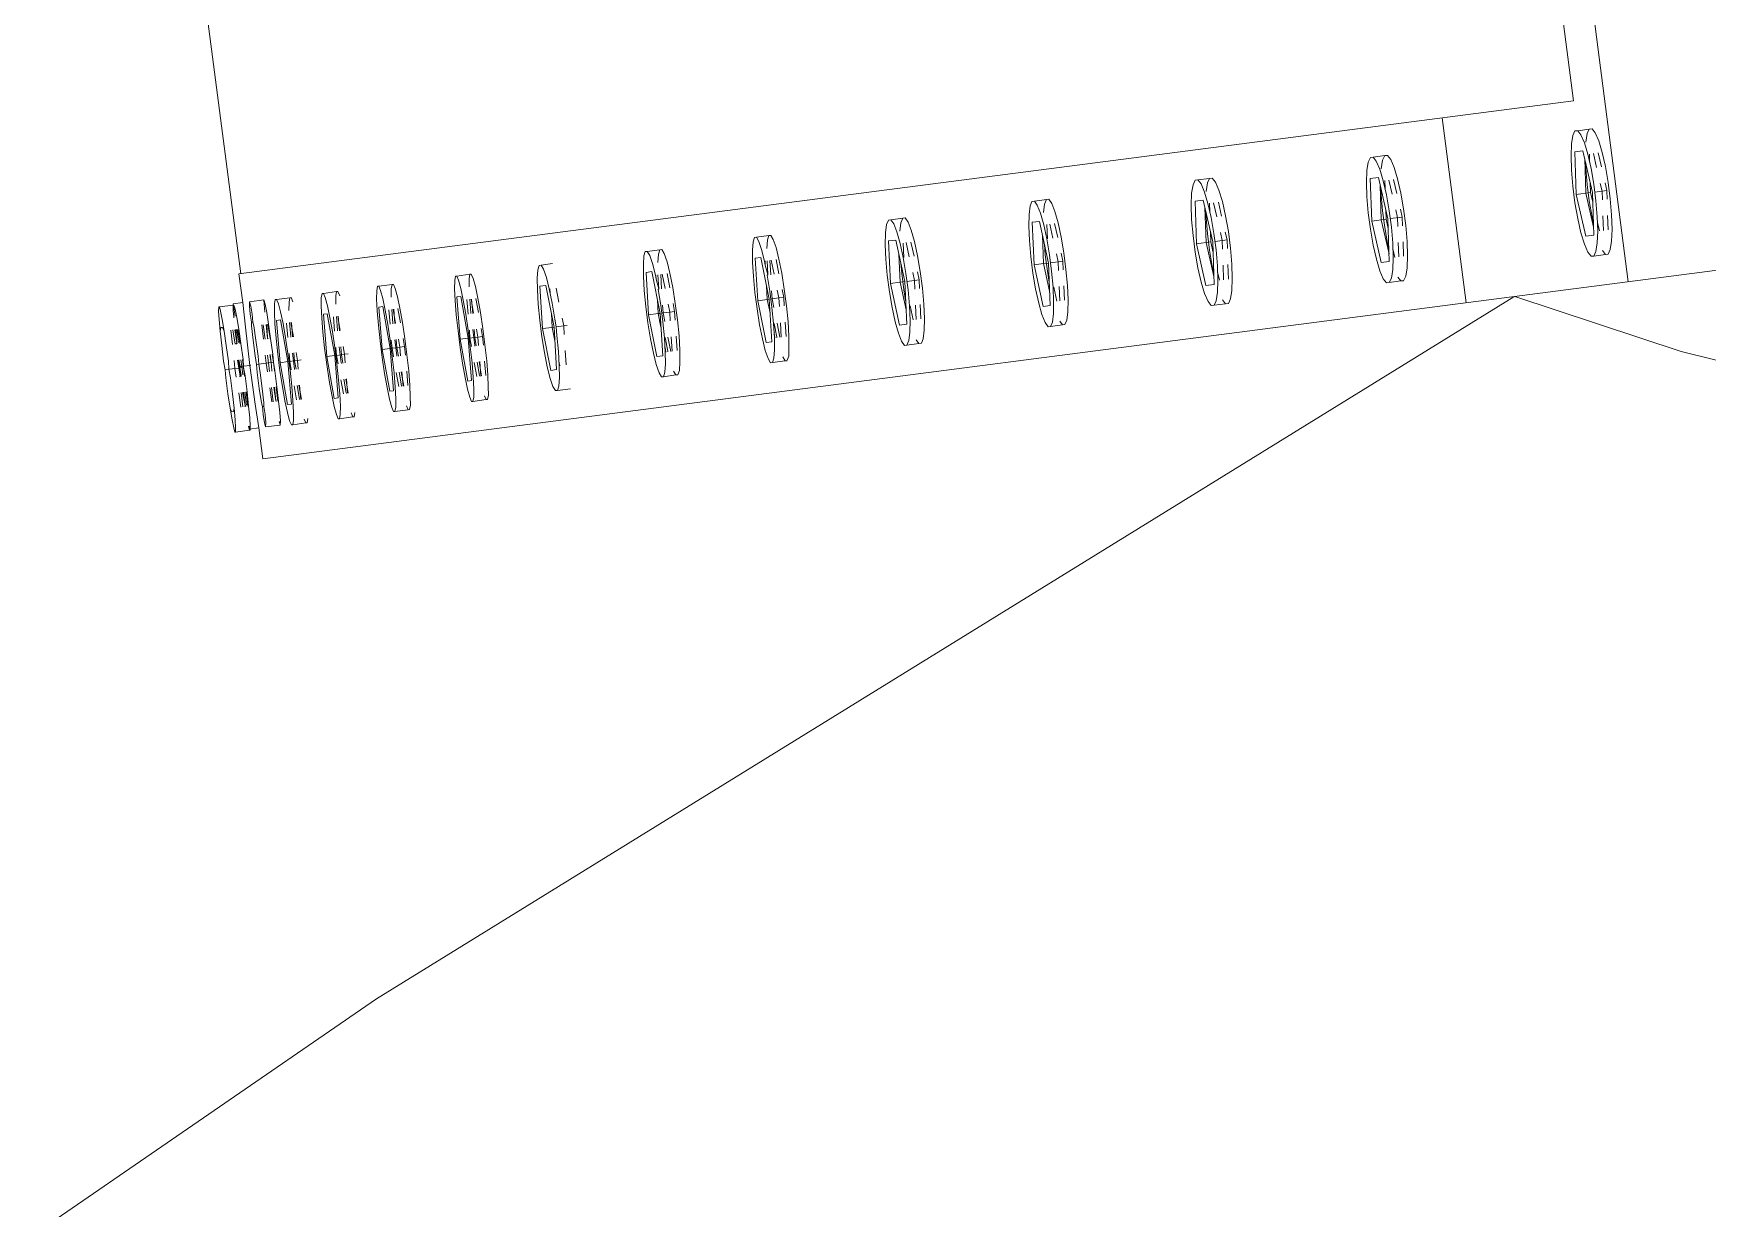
# Model space of a CAD drawing. Header units: millimetres. Extents: x 1010 to 1494, y -119 to 564.
# Drawn here: x 1416.6159 to 1416.696, y 481.0768 to 481.1331 of the extents above; entities that cross this region are included whole.
import ezdxf

# ---------------------------------------------------------------- set-up
doc = ezdxf.new("R2010")
doc.units = ezdxf.units.MM
doc.layers.get('0').update_dxf_attribs({"lineweight": 9})
doc.layers.add('Edges', color=7, linetype='Continuous', lineweight=9)

# ---------------------------------------------------------------- blocks, each defined once
blk = doc.blocks.new('rs')
at = {"layer": 'Edges'}
for p, q in [((-70.259, 47.9361), (-70.259, 44.8514)), ((-73.3598, 45.2721), (-73.3598, 47.5155)), ((-70.3291, 47.5155), (-70.3291, 45.2721)), ((-70.3291, 45.2721), (-73.3637, 45.2721)), ((-73.3637, 45.2721), (-73.3637, 45.2071)), ((-70.6278, 45.2721), (-70.6278, 44.8514)), ((-73.4213, 45.1762), (-73.42, 45.1948)), ((-73.42, 45.1948), (-73.4186, 45.2043)), ((-73.4186, 45.2043), (-73.4172, 45.2041)), ((-73.3855, 45.2043), (-73.4172, 45.2041)), ((-73.4172, 45.2041), (-73.4158, 45.1942)), ((-73.4158, 45.1942), (-73.4145, 45.1753)), ((-73.3875, 45.1781), (-73.3871, 45.1913)), ((-73.3871, 45.1913), (-73.3869, 45.1948)), ((-73.3869, 45.197), (-73.3855, 45.2043)), ((-73.3869, 45.1948), (-73.3869, 45.197)), ((-73.3637, 45.2071), (-73.3856, 45.2071)), ((-73.3855, 45.2043), (-73.3856, 45.2071)), ((-73.3855, 45.2043), (-73.384, 45.2041)), ((-73.385, 45.1976), (-73.3855, 45.2043)), ((-73.3845, 45.179), (-73.385, 45.1976)), ((-73.384, 45.2041), (-73.3826, 45.1942)), ((-73.3826, 45.1942), (-73.3814, 45.1753)), ((-73.3637, 45.2071), (-73.3649, 45.1514)), ((-73.3502, 45.179), (-73.3494, 45.1976)), ((-73.3494, 45.1976), (-73.3485, 45.2071)), ((-73.3485, 45.2071), (-73.3467, 45.197)), ((-73.3153, 45.2071), (-73.3485, 45.2071)), ((-73.3467, 45.197), (-73.3459, 45.1781)), ((-73.317, 45.179), (-73.3162, 45.1976)), ((-73.3162, 45.1976), (-73.3153, 45.2071)), ((-73.3153, 45.2071), (-73.3136, 45.197)), ((-73.3136, 45.197), (-73.3128, 45.1781)), ((-73.2956, 45.1762), (-73.293, 45.1948)), ((-73.293, 45.1948), (-73.29, 45.2043)), ((-73.29, 45.2043), (-73.287, 45.2041)), ((-73.257, 45.2043), (-73.287, 45.2041)), ((-73.287, 45.2041), (-73.2841, 45.1942)), ((-73.2841, 45.1942), (-73.2815, 45.1753)), ((-73.2625, 45.1762), (-73.2599, 45.1948)), ((-73.2599, 45.1948), (-73.257, 45.2043)), ((-73.257, 45.2043), (-73.254, 45.2041)), ((-73.254, 45.2041), (-73.2511, 45.1942)), ((-73.1891, 45.1762), (-73.1865, 45.1948)), ((-73.1865, 45.1948), (-73.1836, 45.2043)), ((-73.1836, 45.2043), (-73.1806, 45.2041)), ((-73.1505, 45.2043), (-73.1806, 45.2041)), ((-73.1806, 45.2041), (-73.1777, 45.1942)), ((-73.1777, 45.1942), (-73.1751, 45.1753)), ((-73.1561, 45.1762), (-73.1534, 45.1948)), ((-73.1534, 45.1948), (-73.1505, 45.2043)), ((-73.1505, 45.2043), (-73.1475, 45.2041)), ((-73.1475, 45.2041), (-73.1446, 45.1942)), ((-73.0631, 45.1762), (-73.0605, 45.1948)), ((-73.0605, 45.1948), (-73.0576, 45.2043)), ((-73.0576, 45.2043), (-73.0546, 45.2041)), ((-73.0245, 45.2043), (-73.0546, 45.2041)), ((-73.0546, 45.2041), (-73.0517, 45.1942)), ((-73.0517, 45.1942), (-73.0491, 45.1753)), ((-73.0301, 45.1762), (-73.0274, 45.1948)), ((-73.0274, 45.1948), (-73.0245, 45.2043)), ((-73.0245, 45.2043), (-73.0215, 45.2041)), ((-73.0215, 45.2041), (-73.0186, 45.1942)), ((-73.0186, 45.1942), (-73.0155, 45.1753)), ((-72.8858, 45.1762), (-72.8832, 45.1948)), ((-72.8832, 45.1948), (-72.8803, 45.2043)), ((-72.8803, 45.2043), (-72.8772, 45.2041)), ((-72.8472, 45.2043), (-72.8772, 45.2041)), ((-72.8772, 45.2041), (-72.8743, 45.1942)), ((-72.8743, 45.1942), (-72.8718, 45.1753)), ((-72.8527, 45.1762), (-72.8501, 45.1948)), ((-72.8501, 45.1948), (-72.8472, 45.2043)), ((-72.8472, 45.2043), (-72.8442, 45.2041)), ((-72.8442, 45.2041), (-72.8413, 45.1942)), ((-72.8413, 45.1942), (-72.8381, 45.1753)), ((-72.6979, 45.1762), (-72.694, 45.1948)), ((-72.694, 45.1948), (-72.6897, 45.2043)), ((-72.6897, 45.2043), (-72.6853, 45.2041)), ((-72.6593, 45.2043), (-72.6853, 45.2041)), ((-72.6853, 45.2041), (-72.681, 45.1942)), ((-72.681, 45.1942), (-72.6771, 45.1753)), ((-72.4566, 45.1762), (-72.4527, 45.1948)), ((-72.4527, 45.1948), (-72.4485, 45.2043)), ((-72.4485, 45.2043), (-72.444, 45.2041)), ((-72.4155, 45.2043), (-72.444, 45.2041)), ((-72.444, 45.2041), (-72.4397, 45.1942)), ((-72.4397, 45.1942), (-72.4359, 45.1753)), ((-72.4237, 45.1762), (-72.4198, 45.1948)), ((-72.4198, 45.1948), (-72.4155, 45.2043)), ((-72.4155, 45.2043), (-72.4111, 45.2041)), ((-72.4111, 45.2041), (-72.4068, 45.1942)), ((-72.4068, 45.1942), (-72.4024, 45.1753)), ((-72.2086, 45.1762), (-72.2048, 45.1948)), ((-72.2048, 45.1948), (-72.2005, 45.2043)), ((-72.2005, 45.2043), (-72.196, 45.2041)), ((-72.1675, 45.2043), (-72.196, 45.2041)), ((-72.196, 45.2041), (-72.1917, 45.1942)), ((-72.1917, 45.1942), (-72.1879, 45.1753)), ((-72.1757, 45.1762), (-72.1718, 45.1948)), ((-72.1718, 45.1948), (-72.1675, 45.2043)), ((-72.1675, 45.2043), (-72.1631, 45.2041)), ((-72.1631, 45.2041), (-72.1588, 45.1942)), ((-72.1588, 45.1942), (-72.1544, 45.1753)), ((-71.906, 45.1762), (-71.9012, 45.1948)), ((-71.9012, 45.1948), (-71.8958, 45.2043)), ((-71.8958, 45.2043), (-71.8903, 45.2041)), ((-71.863, 45.2043), (-71.8903, 45.2041)), ((-71.8903, 45.2041), (-71.8849, 45.1942)), ((-71.8849, 45.1942), (-71.8802, 45.1753)), ((-71.8732, 45.1762), (-71.8684, 45.1948)), ((-71.8684, 45.1948), (-71.863, 45.2043)), ((-71.863, 45.2043), (-71.8575, 45.2041)), ((-71.8575, 45.2041), (-71.8521, 45.1942)), ((-71.8521, 45.1942), (-71.8474, 45.1753)), ((-71.5794, 45.1762), (-71.5746, 45.1948)), ((-71.5746, 45.1948), (-71.5692, 45.2043)), ((-71.5692, 45.2043), (-71.5637, 45.2041)), ((-71.5365, 45.2043), (-71.5637, 45.2041)), ((-71.5637, 45.2041), (-71.5584, 45.1942)), ((-71.5584, 45.1942), (-71.5536, 45.1753)), ((-71.5466, 45.1762), (-71.5418, 45.1948)), ((-71.5418, 45.1948), (-71.5365, 45.2043)), ((-71.5365, 45.2043), (-71.5309, 45.2041)), ((-71.5309, 45.2041), (-71.5256, 45.1942)), ((-71.5256, 45.1942), (-71.5208, 45.1753)), ((-71.2097, 45.1762), (-71.2042, 45.1948)), ((-71.2042, 45.1948), (-71.1982, 45.2043)), ((-71.1982, 45.2043), (-71.1919, 45.2041)), ((-71.1655, 45.2043), (-71.1919, 45.2041)), ((-71.1919, 45.2041), (-71.1859, 45.1942)), ((-71.1859, 45.1942), (-71.1805, 45.1753)), ((-71.177, 45.1762), (-71.1715, 45.1948)), ((-71.1715, 45.1948), (-71.1655, 45.2043)), ((-71.1655, 45.2043), (-71.1592, 45.2041)), ((-71.1592, 45.2041), (-71.1532, 45.1942)), ((-71.1532, 45.1942), (-71.1478, 45.1753)), ((-70.8112, 45.1762), (-70.8057, 45.1948)), ((-70.8057, 45.1948), (-70.7997, 45.2043)), ((-70.7997, 45.2043), (-70.7934, 45.2041)), ((-70.767, 45.2043), (-70.7934, 45.2041)), ((-70.7934, 45.2041), (-70.7874, 45.1942)), ((-70.7874, 45.1942), (-70.782, 45.1753)), ((-70.7785, 45.1762), (-70.773, 45.1948)), ((-70.773, 45.1948), (-70.767, 45.2043)), ((-70.767, 45.2043), (-70.7607, 45.2041)), ((-70.7607, 45.2041), (-70.7547, 45.1942)), ((-70.7547, 45.1942), (-70.7493, 45.1753)), ((-70.3459, 45.1762), (-70.3405, 45.1948)), ((-70.3405, 45.1948), (-70.3345, 45.2043)), ((-70.3345, 45.2043), (-70.3282, 45.2041)), ((-70.3018, 45.2043), (-70.3282, 45.2041)), ((-70.3282, 45.2041), (-70.3222, 45.1942)), ((-70.3222, 45.1942), (-70.3168, 45.1753)), ((-70.3132, 45.1762), (-70.3078, 45.1948)), ((-70.3078, 45.1948), (-70.3018, 45.2043)), ((-70.3018, 45.2043), (-70.2955, 45.2041)), ((-70.2955, 45.2041), (-70.2895, 45.1942)), ((-70.2895, 45.1942), (-70.2841, 45.1753)), ((-73.4223, 45.1498), (-73.4213, 45.1762)), ((-73.4223, 45.1498), (-73.4201, 45.1575)), ((-73.4201, 45.1575), (-73.4158, 45.1575)), ((-73.4158, 45.1575), (-73.4135, 45.1486)), ((-73.4145, 45.1753), (-73.4135, 45.1486)), ((-73.3881, 45.1762), (-73.3875, 45.1781)), ((-73.3875, 45.1781), (-73.3876, 45.1753)), ((-73.3814, 45.1753), (-73.3804, 45.1486)), ((-73.3513, 45.1202), (-73.3509, 45.1526)), ((-73.3509, 45.1526), (-73.3494, 45.1603)), ((-73.3494, 45.1603), (-73.3502, 45.179)), ((-73.3494, 45.1603), (-73.3467, 45.1603)), ((-73.3459, 45.1781), (-73.3467, 45.1603)), ((-73.3467, 45.1603), (-73.3453, 45.1514)), ((-73.3128, 45.1781), (-73.3121, 45.1514)), ((-73.2977, 45.1498), (-73.2956, 45.1762)), ((-73.2975, 45.0618), (-73.2931, 45.1575)), ((-73.2931, 45.1575), (-73.2842, 45.1575)), ((-73.2842, 45.1575), (-73.2798, 45.0618)), ((-73.2815, 45.1753), (-73.2794, 45.1486)), ((-73.1913, 45.1498), (-73.1891, 45.1762)), ((-73.191, 45.0618), (-73.1866, 45.1575)), ((-73.1866, 45.1575), (-73.1777, 45.1575)), ((-73.1777, 45.1575), (-73.1733, 45.0618)), ((-73.1751, 45.1753), (-73.173, 45.1486)), ((-73.0653, 45.1498), (-73.0631, 45.1762)), ((-73.065, 45.0618), (-73.0606, 45.1575)), ((-73.0606, 45.1575), (-73.0517, 45.1575)), ((-73.0517, 45.1575), (-73.0473, 45.0618)), ((-73.0491, 45.1753), (-73.047, 45.1486)), ((-73.0139, 45.1486), (-73.0155, 45.1753)), ((-72.8879, 45.1498), (-72.8858, 45.1762)), ((-72.8877, 45.0618), (-72.8833, 45.1575)), ((-72.8833, 45.1575), (-72.8744, 45.1575)), ((-72.8744, 45.1575), (-72.87, 45.0618)), ((-72.8718, 45.1753), (-72.8696, 45.1486)), ((-72.8366, 45.1486), (-72.8381, 45.1753)), ((-72.701, 45.1498), (-72.6979, 45.1762)), ((-72.7007, 45.0618), (-72.6941, 45.1575)), ((-72.6941, 45.1575), (-72.681, 45.1575)), ((-72.681, 45.1575), (-72.6745, 45.0618)), ((-72.6771, 45.1753), (-72.674, 45.1486)), ((-72.4598, 45.1498), (-72.4566, 45.1762)), ((-72.4594, 45.0618), (-72.4529, 45.1575)), ((-72.4529, 45.1575), (-72.4398, 45.1575)), ((-72.4398, 45.1575), (-72.4332, 45.0618)), ((-72.4359, 45.1753), (-72.4328, 45.1486)), ((-72.3998, 45.1486), (-72.4024, 45.1753)), ((-72.2118, 45.1498), (-72.2086, 45.1762)), ((-72.2114, 45.0618), (-72.2049, 45.1575)), ((-72.2049, 45.1575), (-72.1918, 45.1575)), ((-72.1918, 45.1575), (-72.1853, 45.0618)), ((-72.1879, 45.1753), (-72.1848, 45.1486)), ((-72.1519, 45.1486), (-72.1544, 45.1753)), ((-71.91, 45.1498), (-71.906, 45.1762)), ((-71.9095, 45.0618), (-71.9013, 45.1575)), ((-71.9013, 45.1575), (-71.885, 45.1575)), ((-71.885, 45.1575), (-71.8768, 45.0618)), ((-71.8802, 45.1753), (-71.8763, 45.1486)), ((-71.8474, 45.1753), (-71.8435, 45.1486)), ((-71.5834, 45.1498), (-71.5794, 45.1762)), ((-71.5829, 45.0618), (-71.5748, 45.1575)), ((-71.5748, 45.1575), (-71.5584, 45.1575)), ((-71.5584, 45.1575), (-71.5503, 45.0618)), ((-71.5536, 45.1753), (-71.5497, 45.1486)), ((-71.5208, 45.1753), (-71.5169, 45.1486)), ((-71.2141, 45.1498), (-71.2097, 45.1762)), ((-71.2136, 45.0618), (-71.2044, 45.1575)), ((-71.2044, 45.1575), (-71.1859, 45.1575)), ((-71.1859, 45.1575), (-71.1767, 45.0618)), ((-71.1805, 45.1753), (-71.1761, 45.1486)), ((-71.1478, 45.1753), (-71.1434, 45.1486)), ((-70.8156, 45.1498), (-70.8112, 45.1762)), ((-70.8151, 45.0618), (-70.8059, 45.1575)), ((-70.8059, 45.1575), (-70.7875, 45.1575)), ((-70.7875, 45.1575), (-70.7783, 45.0618)), ((-70.782, 45.1753), (-70.7776, 45.1486)), ((-70.7493, 45.1753), (-70.7449, 45.1486)), ((-70.3504, 45.1498), (-70.3459, 45.1762)), ((-70.3499, 45.0618), (-70.3407, 45.1575)), ((-70.3407, 45.1575), (-70.3222, 45.1575)), ((-70.3222, 45.1575), (-70.313, 45.0618)), ((-70.3168, 45.1753), (-70.3124, 45.1486)), ((-70.2841, 45.1753), (-70.2797, 45.1486)), ((-73.4234, 45.0813), (-73.423, 45.1175)), ((-73.423, 45.1175), (-73.4223, 45.1498)), ((-73.4135, 45.1486), (-73.4128, 45.1161)), ((-73.4128, 45.1161), (-73.4125, 45.0798)), ((-73.3989, 45.1161), (-73.3982, 45.1486)), ((-73.3935, 45.1486), (-73.3928, 45.1161)), ((-73.3899, 45.1174), (-73.3883, 45.1189)), ((-73.3899, 45.1161), (-73.3899, 45.1174)), ((-73.3883, 45.1189), (-73.3892, 45.1486)), ((-73.3871, 45.1486), (-73.3883, 45.1189)), ((-73.3883, 45.1189), (-73.3879, 45.1161)), ((-73.3846, 45.1189), (-73.3849, 45.1486)), ((-73.3825, 45.1486), (-73.3818, 45.1161)), ((-73.3804, 45.1486), (-73.3797, 45.1161)), ((-73.3797, 45.1161), (-73.3793, 45.0798)), ((-73.3659, 45.0646), (-73.3649, 45.1514)), ((-73.3516, 45.0841), (-73.3513, 45.1202)), ((-73.3453, 45.1514), (-73.3449, 45.1189)), ((-73.3449, 45.1189), (-73.3447, 45.0826)), ((-73.3279, 45.1189), (-73.3275, 45.1514)), ((-73.3245, 45.1514), (-73.3241, 45.1189)), ((-73.3182, 45.1202), (-73.3177, 45.1514)), ((-73.3182, 45.1202), (-73.3164, 45.1514)), ((-73.3182, 45.1188), (-73.3182, 45.1202)), ((-73.3169, 45.1188), (-73.3182, 45.1202)), ((-73.3135, 45.1514), (-73.313, 45.1188)), ((-73.3121, 45.1514), (-73.3117, 45.1188)), ((-73.3117, 45.1188), (-73.3115, 45.0826)), ((-73.3001, 45.0813), (-73.2993, 45.1175)), ((-73.2993, 45.1175), (-73.2977, 45.1498)), ((-73.2794, 45.1486), (-73.278, 45.1161)), ((-73.278, 45.1161), (-73.2772, 45.0798)), ((-73.2729, 45.1161), (-73.2714, 45.1486)), ((-73.2662, 45.1174), (-73.2647, 45.1486)), ((-73.2662, 45.1161), (-73.2662, 45.1174)), ((-73.2619, 45.1161), (-73.2604, 45.1486)), ((-73.2617, 45.1486), (-73.2602, 45.1161)), ((-73.1936, 45.0813), (-73.1928, 45.1175)), ((-73.1928, 45.1175), (-73.1913, 45.1498)), ((-73.173, 45.1486), (-73.1715, 45.1161)), ((-73.1715, 45.1161), (-73.1707, 45.0798)), ((-73.1665, 45.1161), (-73.165, 45.1486)), ((-73.1598, 45.1161), (-73.1597, 45.1174)), ((-73.1597, 45.1174), (-73.1583, 45.1486)), ((-73.1555, 45.1161), (-73.1539, 45.1486)), ((-73.1553, 45.1486), (-73.1538, 45.1161)), ((-73.0676, 45.0813), (-73.0668, 45.1175)), ((-73.0668, 45.1175), (-73.0653, 45.1498)), ((-73.047, 45.1486), (-73.0455, 45.1161)), ((-73.0455, 45.1161), (-73.0447, 45.0798)), ((-73.0405, 45.1161), (-73.039, 45.1486)), ((-73.0338, 45.1161), (-73.0337, 45.1174)), ((-73.0337, 45.1174), (-73.0323, 45.1486)), ((-73.0295, 45.1161), (-73.0279, 45.1486)), ((-73.0293, 45.1486), (-73.0278, 45.1161)), ((-73.0182, 45.1486), (-73.0168, 45.1161)), ((-73.0139, 45.1486), (-73.0119, 45.1161)), ((-73.0117, 45.0798), (-73.0119, 45.1161)), ((-72.8903, 45.0813), (-72.8895, 45.1175)), ((-72.8895, 45.1175), (-72.8879, 45.1498)), ((-72.8696, 45.1486), (-72.8682, 45.1161)), ((-72.8682, 45.1161), (-72.8674, 45.0798)), ((-72.8631, 45.1161), (-72.8616, 45.1486)), ((-72.8564, 45.1174), (-72.8549, 45.1486)), ((-72.8564, 45.1161), (-72.8564, 45.1174)), ((-72.8521, 45.1161), (-72.8506, 45.1486)), ((-72.8519, 45.1486), (-72.8504, 45.1161)), ((-72.8409, 45.1486), (-72.8394, 45.1161)), ((-72.8366, 45.1486), (-72.8346, 45.1161)), ((-72.8344, 45.0798), (-72.8346, 45.1161)), ((-72.7044, 45.0813), (-72.7033, 45.1174)), ((-72.7033, 45.1174), (-72.701, 45.1498)), ((-72.674, 45.1486), (-72.6718, 45.1161)), ((-72.6734, 45.1394), (-72.6728, 45.1486)), ((-72.6718, 45.1161), (-72.6707, 45.0798)), ((-72.6585, 45.1486), (-72.6563, 45.1161)), ((-72.4632, 45.0813), (-72.462, 45.1174)), ((-72.462, 45.1174), (-72.4598, 45.1498)), ((-72.4328, 45.1486), (-72.4322, 45.1394)), ((-72.4322, 45.1394), (-72.4315, 45.1486)), ((-72.4322, 45.1394), (-72.4291, 45.1174)), ((-72.4291, 45.1174), (-72.4306, 45.1161)), ((-72.4306, 45.1161), (-72.4295, 45.0798)), ((-72.4291, 45.1174), (-72.4269, 45.1486)), ((-72.4291, 45.1161), (-72.4291, 45.1174)), ((-72.4228, 45.1161), (-72.4205, 45.1486)), ((-72.4172, 45.1486), (-72.415, 45.1161)), ((-72.4062, 45.1486), (-72.404, 45.1161)), ((-72.3998, 45.1486), (-72.3974, 45.1161)), ((-72.3965, 45.0798), (-72.3974, 45.1161)), ((-72.2152, 45.0813), (-72.214, 45.1174)), ((-72.214, 45.1174), (-72.2118, 45.1498)), ((-72.1848, 45.1486), (-72.1842, 45.1394)), ((-72.1842, 45.1394), (-72.1835, 45.1486)), ((-72.1842, 45.1394), (-72.1811, 45.1174)), ((-72.1811, 45.1174), (-72.1826, 45.1161)), ((-72.1826, 45.1161), (-72.1815, 45.0798)), ((-72.1811, 45.1174), (-72.1789, 45.1486)), ((-72.1811, 45.1161), (-72.1811, 45.1174)), ((-72.1748, 45.1161), (-72.1726, 45.1486)), ((-72.1692, 45.1486), (-72.167, 45.1161)), ((-72.1583, 45.1486), (-72.156, 45.1161)), ((-72.1519, 45.1486), (-72.1494, 45.1161)), ((-72.1485, 45.0798), (-72.1494, 45.1161)), ((-71.9142, 45.0813), (-71.9128, 45.1174)), ((-71.9128, 45.1174), (-71.91, 45.1498)), ((-71.8877, 45.0618), (-71.8822, 45.1251)), ((-71.8763, 45.1486), (-71.8735, 45.1161)), ((-71.8735, 45.1161), (-71.8721, 45.0798)), ((-71.8721, 45.1161), (-71.8693, 45.1486)), ((-71.8624, 45.1486), (-71.8596, 45.1161)), ((-71.8515, 45.1486), (-71.8487, 45.1161)), ((-71.8435, 45.1486), (-71.8407, 45.1161)), ((-71.8407, 45.1161), (-71.8393, 45.0798)), ((-71.5876, 45.0813), (-71.5862, 45.1174)), ((-71.5862, 45.1174), (-71.5834, 45.1498)), ((-71.5611, 45.0618), (-71.5557, 45.1251)), ((-71.5497, 45.1486), (-71.5469, 45.1161)), ((-71.5469, 45.1161), (-71.5455, 45.0798)), ((-71.5455, 45.1161), (-71.5427, 45.1486)), ((-71.5358, 45.1486), (-71.533, 45.1161)), ((-71.5249, 45.1486), (-71.5221, 45.1161)), ((-71.5169, 45.1486), (-71.5141, 45.1161)), ((-71.5141, 45.1161), (-71.5127, 45.0798)), ((-71.2189, 45.0813), (-71.2173, 45.1174)), ((-71.2173, 45.1174), (-71.2141, 45.1498)), ((-71.1918, 45.0618), (-71.1843, 45.14)), ((-71.1862, 45.0813), (-71.1846, 45.1174)), ((-71.1846, 45.1174), (-71.1833, 45.1302)), ((-71.1761, 45.1486), (-71.173, 45.1161)), ((-71.1743, 45.1301), (-71.1725, 45.1486)), ((-71.173, 45.1161), (-71.1714, 45.0798)), ((-71.1633, 45.1486), (-71.1602, 45.1161)), ((-71.1524, 45.1486), (-71.1493, 45.1161)), ((-71.1434, 45.1486), (-71.1403, 45.1161)), ((-71.1403, 45.1161), (-71.1387, 45.0798)), ((-70.8204, 45.0813), (-70.8188, 45.1174)), ((-70.8188, 45.1174), (-70.8156, 45.1498)), ((-70.7933, 45.0618), (-70.7858, 45.14)), ((-70.7877, 45.0813), (-70.7861, 45.1174)), ((-70.7861, 45.1174), (-70.7848, 45.1302)), ((-70.7776, 45.1486), (-70.7745, 45.1161)), ((-70.7758, 45.1301), (-70.7741, 45.1486)), ((-70.7745, 45.1161), (-70.7729, 45.0798)), ((-70.7648, 45.1486), (-70.7617, 45.1161)), ((-70.7539, 45.1486), (-70.7508, 45.1161)), ((-70.7449, 45.1486), (-70.7418, 45.1161)), ((-70.7418, 45.1161), (-70.7402, 45.0798)), ((-70.3552, 45.0813), (-70.3535, 45.1174)), ((-70.3535, 45.1174), (-70.3504, 45.1498)), ((-70.3281, 45.0618), (-70.3206, 45.14)), ((-70.3225, 45.0813), (-70.3208, 45.1174)), ((-70.3208, 45.1174), (-70.3196, 45.1302)), ((-70.3124, 45.1486), (-70.3093, 45.1161)), ((-70.3106, 45.1301), (-70.3088, 45.1486)), ((-70.3093, 45.1161), (-70.3077, 45.0798)), ((-70.2996, 45.1486), (-70.2965, 45.1161)), ((-70.2887, 45.1486), (-70.2856, 45.1161)), ((-70.2797, 45.1486), (-70.2766, 45.1161)), ((-70.2766, 45.1161), (-70.275, 45.0798)), ((-73.4222, 45.0618), (-73.4234, 45.0813)), ((-73.4125, 45.0798), (-73.4137, 45.0618)), ((-73.4001, 45.0618), (-73.3997, 45.0798)), ((-73.392, 45.0798), (-73.3916, 45.0618)), ((-73.3903, 45.0438), (-73.3903, 45.0798)), ((-73.3887, 45.0798), (-73.3903, 45.0618)), ((-73.3887, 45.0798), (-73.388, 45.0646)), ((-73.3841, 45.0646), (-73.3843, 45.0798)), ((-73.381, 45.0798), (-73.3806, 45.0618)), ((-73.3793, 45.0798), (-73.3806, 45.0646)), ((-73.3508, 45.0646), (-73.3516, 45.0841)), ((-73.3447, 45.0826), (-73.3454, 45.0646)), ((-73.3287, 45.0646), (-73.3285, 45.0826)), ((-73.3236, 45.0826), (-73.3233, 45.0646)), ((-73.3177, 45.0645), (-73.3185, 45.0826)), ((-73.3177, 45.0645), (-73.3174, 45.0826)), ((-73.3125, 45.0826), (-73.3123, 45.0646)), ((-73.3115, 45.0826), (-73.3123, 45.0646)), ((-73.3001, 45.0438), (-73.3001, 45.0813)), ((-73.2772, 45.0798), (-73.2772, 45.0423)), ((-73.2755, 45.0618), (-73.2746, 45.0798)), ((-73.267, 45.0438), (-73.267, 45.0798)), ((-73.2645, 45.0618), (-73.2636, 45.0798)), ((-73.2586, 45.0798), (-73.2577, 45.0618)), ((-73.1936, 45.0438), (-73.1936, 45.0813)), ((-73.1707, 45.0798), (-73.1708, 45.0423)), ((-73.169, 45.0618), (-73.1682, 45.0798)), ((-73.1606, 45.0438), (-73.1605, 45.0798)), ((-73.158, 45.0618), (-73.1572, 45.0798)), ((-73.1521, 45.0798), (-73.1513, 45.0618)), ((-73.0676, 45.0438), (-73.0676, 45.0813)), ((-73.0447, 45.0798), (-73.0448, 45.0423)), ((-73.043, 45.0618), (-73.0422, 45.0798)), ((-73.0346, 45.0438), (-73.0345, 45.0798)), ((-73.032, 45.0618), (-73.0311, 45.0798)), ((-73.0261, 45.0798), (-73.0253, 45.0618)), ((-73.0151, 45.0798), (-73.0143, 45.0618)), ((-73.0117, 45.0798), (-73.0117, 45.0423)), ((-72.8903, 45.0438), (-72.8903, 45.0813)), ((-72.8674, 45.0798), (-72.8674, 45.0423)), ((-72.8657, 45.0618), (-72.8648, 45.0798)), ((-72.8572, 45.0438), (-72.8572, 45.0798)), ((-72.8547, 45.0618), (-72.8538, 45.0798)), ((-72.8488, 45.0798), (-72.848, 45.0618)), ((-72.8378, 45.0798), (-72.8369, 45.0618)), ((-72.8344, 45.0798), (-72.8344, 45.0423)), ((-72.7045, 45.0438), (-72.7044, 45.0813)), ((-72.6787, 45.0618), (-72.6766, 45.0927)), ((-72.6707, 45.0798), (-72.6696, 45.0618)), ((-72.6538, 45.0798), (-72.6526, 45.0618)), ((-72.4632, 45.0438), (-72.4632, 45.0813)), ((-72.4375, 45.0618), (-72.4354, 45.0927)), ((-72.4295, 45.0798), (-72.4295, 45.0423)), ((-72.4265, 45.0618), (-72.4253, 45.0798)), ((-72.4125, 45.0798), (-72.4113, 45.0618)), ((-72.4015, 45.0798), (-72.4003, 45.0618)), ((-72.3965, 45.0798), (-72.3966, 45.0423)), ((-72.2152, 45.0438), (-72.2152, 45.0813)), ((-72.1895, 45.0618), (-72.1874, 45.0927)), ((-72.1815, 45.0798), (-72.1815, 45.0423)), ((-72.1785, 45.0618), (-72.1773, 45.0798)), ((-72.1645, 45.0798), (-72.1633, 45.0618)), ((-72.1536, 45.0798), (-72.1523, 45.0618)), ((-72.1485, 45.0798), (-72.1486, 45.0423)), ((-71.9143, 45.0438), (-71.9142, 45.0813)), ((-71.8815, 45.0438), (-71.8814, 45.0813)), ((-71.8814, 45.0813), (-71.8805, 45.1045)), ((-71.8721, 45.0798), (-71.8721, 45.0423)), ((-71.8565, 45.0798), (-71.855, 45.0618)), ((-71.8456, 45.0798), (-71.844, 45.0618)), ((-71.8393, 45.0798), (-71.8393, 45.0423)), ((-71.5877, 45.0438), (-71.5876, 45.0813)), ((-71.5549, 45.0438), (-71.5548, 45.0813)), ((-71.5548, 45.0813), (-71.5539, 45.1045)), ((-71.5455, 45.0798), (-71.5456, 45.0423)), ((-71.5299, 45.0798), (-71.5284, 45.0618)), ((-71.519, 45.0798), (-71.5175, 45.0618)), ((-71.5127, 45.0798), (-71.5128, 45.0423)), ((-71.2189, 45.0438), (-71.2189, 45.0813)), ((-71.1862, 45.0438), (-71.1862, 45.0813)), ((-71.1809, 45.0618), (-71.1788, 45.0834)), ((-71.1714, 45.0798), (-71.1714, 45.0423)), ((-71.1567, 45.0798), (-71.1549, 45.0618)), ((-71.1458, 45.0798), (-71.144, 45.0618)), ((-71.1387, 45.0798), (-71.1387, 45.0423)), ((-70.8205, 45.0438), (-70.8204, 45.0813)), ((-70.7878, 45.0438), (-70.7877, 45.0813)), ((-70.7824, 45.0618), (-70.7803, 45.0834)), ((-70.7729, 45.0798), (-70.7729, 45.0423)), ((-70.7582, 45.0798), (-70.7565, 45.0618)), ((-70.7473, 45.0798), (-70.7456, 45.0618)), ((-70.7402, 45.0798), (-70.7403, 45.0423)), ((-70.3552, 45.0438), (-70.3552, 45.0813)), ((-70.3225, 45.0438), (-70.3225, 45.0813)), ((-70.3172, 45.0618), (-70.3151, 45.0834)), ((-70.3077, 45.0798), (-70.3077, 45.0423)), ((-70.293, 45.0798), (-70.2912, 45.0618)), ((-70.2821, 45.0798), (-70.2803, 45.0618)), ((-70.275, 45.0798), (-70.275, 45.0423)), ((-73.4234, 45.0438), (-73.4222, 45.0618)), ((-73.4231, 45.0075), (-73.4234, 45.0438)), ((-73.4137, 45.0618), (-73.4222, 45.0618)), ((-73.4137, 45.0618), (-73.4125, 45.0423)), ((-73.4125, 45.0423), (-73.4129, 45.0061)), ((-73.4001, 45.0618), (-73.4125, 45.0618)), ((-73.3997, 45.0423), (-73.4001, 45.0618)), ((-73.3916, 45.0618), (-73.4001, 45.0618)), ((-73.3903, 45.0438), (-73.392, 45.0423)), ((-73.3916, 45.0618), (-73.3903, 45.0438)), ((-73.3903, 45.0618), (-73.3916, 45.0618)), ((-73.3891, 45.0618), (-73.3903, 45.0618)), ((-73.3903, 45.0618), (-73.3885, 45.0451)), ((-73.3903, 45.0438), (-73.3885, 45.0451)), ((-73.3903, 45.0423), (-73.3903, 45.0438)), ((-73.3886, 45.0423), (-73.3903, 45.0438)), ((-73.3891, 45.0618), (-73.388, 45.0646)), ((-73.3891, 45.0618), (-73.3885, 45.0451)), ((-73.388, 45.0618), (-73.3891, 45.0618)), ((-73.3885, 45.0451), (-73.3886, 45.0423)), ((-73.3841, 45.0646), (-73.388, 45.0646)), ((-73.3806, 45.0618), (-73.388, 45.0618)), ((-73.3843, 45.0451), (-73.3841, 45.0646)), ((-73.3806, 45.0646), (-73.3841, 45.0646)), ((-73.3806, 45.0618), (-73.381, 45.0423)), ((-73.3806, 45.0646), (-73.3659, 45.0646)), ((-73.3806, 45.0618), (-73.3793, 45.0423)), ((-73.3793, 45.0423), (-73.3797, 45.0061)), ((-73.3637, 45.0646), (-73.3659, 45.0646)), ((-73.365, 44.9765), (-73.3659, 45.0646)), ((-73.3516, 45.0466), (-73.3508, 45.0646)), ((-73.3514, 45.0103), (-73.3516, 45.0466)), ((-73.3454, 45.0646), (-73.3508, 45.0646)), ((-73.3454, 45.0646), (-73.3447, 45.0451)), ((-73.3287, 45.0646), (-73.3454, 45.0646)), ((-73.3447, 45.0451), (-73.3449, 45.0089)), ((-73.3285, 45.0451), (-73.3287, 45.0646)), ((-73.3233, 45.0646), (-73.3287, 45.0646)), ((-73.3233, 45.0646), (-73.3236, 45.0451)), ((-73.3177, 45.0645), (-73.3233, 45.0646)), ((-73.3185, 45.0465), (-73.3177, 45.0645)), ((-73.3185, 45.0451), (-73.3185, 45.0465)), ((-73.3174, 45.0451), (-73.3185, 45.0465)), ((-73.3123, 45.0646), (-73.3177, 45.0645)), ((-73.3123, 45.0646), (-73.3126, 45.0451)), ((-73.3123, 45.0646), (-73.3115, 45.0451)), ((-73.3115, 45.0451), (-73.3118, 45.0089)), ((-73.2993, 45.0075), (-73.3001, 45.0438)), ((-73.2931, 44.966), (-73.2975, 45.0618)), ((-73.2798, 45.0618), (-73.2975, 45.0618)), ((-73.2798, 45.0618), (-73.2842, 44.966)), ((-73.2772, 45.0423), (-73.278, 45.0061)), ((-73.2755, 45.0618), (-73.2772, 45.0618)), ((-73.2746, 45.0423), (-73.2755, 45.0618)), ((-73.267, 45.0618), (-73.2755, 45.0618)), ((-73.2645, 45.0618), (-73.267, 45.0618)), ((-73.267, 45.0423), (-73.267, 45.0438)), ((-73.2636, 45.0423), (-73.2645, 45.0618)), ((-73.2577, 45.0618), (-73.2645, 45.0618)), ((-73.2577, 45.0618), (-73.2587, 45.0423)), ((-73.2492, 45.0618), (-73.2577, 45.0618)), ((-73.1929, 45.0075), (-73.1936, 45.0438)), ((-73.1866, 44.966), (-73.191, 45.0618)), ((-73.1733, 45.0618), (-73.191, 45.0618)), ((-73.1733, 45.0618), (-73.1778, 44.966)), ((-73.1708, 45.0423), (-73.1716, 45.0061)), ((-73.158, 45.0618), (-73.1708, 45.0618)), ((-73.1681, 45.0423), (-73.169, 45.0618)), ((-73.1605, 45.0423), (-73.1606, 45.0438)), ((-73.1571, 45.0423), (-73.158, 45.0618)), ((-73.1513, 45.0618), (-73.158, 45.0618)), ((-73.1513, 45.0618), (-73.1522, 45.0423)), ((-73.1427, 45.0618), (-73.1513, 45.0618)), ((-73.0669, 45.0075), (-73.0676, 45.0438)), ((-73.0606, 44.966), (-73.065, 45.0618)), ((-73.0473, 45.0618), (-73.065, 45.0618)), ((-73.0473, 45.0618), (-73.0518, 44.966)), ((-73.0448, 45.0423), (-73.0456, 45.0061)), ((-73.043, 45.0618), (-73.0447, 45.0618)), ((-73.0421, 45.0423), (-73.043, 45.0618)), ((-73.0345, 45.0618), (-73.043, 45.0618)), ((-73.0345, 45.0423), (-73.0346, 45.0438)), ((-73.032, 45.0618), (-73.0345, 45.0618)), ((-73.0311, 45.0423), (-73.032, 45.0618)), ((-73.0253, 45.0618), (-73.032, 45.0618)), ((-73.0253, 45.0618), (-73.0262, 45.0423)), ((-73.0143, 45.0618), (-73.0253, 45.0618)), ((-73.0143, 45.0618), (-73.0152, 45.0423)), ((-73.0119, 45.0061), (-73.0117, 45.0423)), ((-72.8895, 45.0075), (-72.8903, 45.0438)), ((-72.8833, 44.966), (-72.8877, 45.0618)), ((-72.87, 45.0618), (-72.8877, 45.0618)), ((-72.87, 45.0618), (-72.8744, 44.966)), ((-72.8674, 45.0423), (-72.8682, 45.0061)), ((-72.8657, 45.0618), (-72.8674, 45.0618)), ((-72.8648, 45.0423), (-72.8657, 45.0618)), ((-72.8572, 45.0618), (-72.8657, 45.0618)), ((-72.8547, 45.0618), (-72.8572, 45.0618)), ((-72.8572, 45.0423), (-72.8572, 45.0438)), ((-72.8538, 45.0423), (-72.8547, 45.0618)), ((-72.848, 45.0618), (-72.8547, 45.0618)), ((-72.848, 45.0618), (-72.8489, 45.0423)), ((-72.8369, 45.0618), (-72.848, 45.0618)), ((-72.8369, 45.0618), (-72.8378, 45.0423)), ((-72.8346, 45.0061), (-72.8344, 45.0423)), ((-72.7033, 45.0075), (-72.7045, 45.0438)), ((-72.6941, 44.966), (-72.7007, 45.0618)), ((-72.6787, 45.0618), (-72.7007, 45.0618)), ((-72.6745, 45.0618), (-72.6811, 44.966)), ((-72.6766, 45.0309), (-72.6787, 45.0618)), ((-72.6745, 45.0618), (-72.6787, 45.0618)), ((-72.6707, 45.0423), (-72.6719, 45.0061)), ((-72.6696, 45.0618), (-72.6707, 45.0618)), ((-72.6696, 45.0618), (-72.6707, 45.0423)), ((-72.6526, 45.0618), (-72.6696, 45.0618)), ((-72.6526, 45.0618), (-72.6539, 45.0423)), ((-72.645, 45.0618), (-72.6526, 45.0618)), ((-72.4621, 45.0075), (-72.4632, 45.0438)), ((-72.4529, 44.966), (-72.4594, 45.0618)), ((-72.4375, 45.0618), (-72.4594, 45.0618)), ((-72.4332, 45.0618), (-72.4398, 44.966)), ((-72.4354, 45.0309), (-72.4375, 45.0618)), ((-72.4332, 45.0618), (-72.4375, 45.0618)), ((-72.4295, 45.0423), (-72.4307, 45.0061)), ((-72.4265, 45.0618), (-72.4295, 45.0618)), ((-72.4252, 45.0423), (-72.4265, 45.0618)), ((-72.4113, 45.0618), (-72.4265, 45.0618)), ((-72.4113, 45.0618), (-72.4126, 45.0423)), ((-72.4003, 45.0618), (-72.4113, 45.0618)), ((-72.4003, 45.0618), (-72.4017, 45.0423)), ((-72.3974, 45.0061), (-72.3966, 45.0423)), ((-72.2141, 45.0075), (-72.2152, 45.0438)), ((-72.2049, 44.966), (-72.2114, 45.0618)), ((-72.1895, 45.0618), (-72.2114, 45.0618)), ((-72.1853, 45.0618), (-72.1918, 44.966)), ((-72.1874, 45.0309), (-72.1895, 45.0618)), ((-72.1853, 45.0618), (-72.1895, 45.0618)), ((-72.1815, 45.0423), (-72.1827, 45.0061)), ((-72.1785, 45.0618), (-72.1815, 45.0618)), ((-72.1772, 45.0423), (-72.1785, 45.0618)), ((-72.1633, 45.0618), (-72.1785, 45.0618)), ((-72.1633, 45.0618), (-72.1646, 45.0423)), ((-72.1523, 45.0618), (-72.1633, 45.0618)), ((-72.1523, 45.0618), (-72.1537, 45.0423)), ((-72.1494, 45.0061), (-72.1486, 45.0423)), ((-71.9129, 45.0075), (-71.9143, 45.0438)), ((-71.9014, 44.966), (-71.9095, 45.0618)), ((-71.8877, 45.0618), (-71.9095, 45.0618)), ((-71.8823, 44.9984), (-71.8877, 45.0618)), ((-71.8768, 45.0618), (-71.8877, 45.0618)), ((-71.8768, 45.0618), (-71.885, 44.966)), ((-71.8805, 45.019), (-71.8815, 45.0438)), ((-71.8721, 45.0423), (-71.8736, 45.0061)), ((-71.844, 45.0618), (-71.8721, 45.0618)), ((-71.855, 45.0618), (-71.8566, 45.0423)), ((-71.844, 45.0618), (-71.8457, 45.0423)), ((-71.8393, 45.0423), (-71.8408, 45.0061)), ((-71.5863, 45.0075), (-71.5877, 45.0438)), ((-71.5748, 44.966), (-71.5829, 45.0618)), ((-71.5611, 45.0618), (-71.5829, 45.0618)), ((-71.5557, 44.9984), (-71.5611, 45.0618)), ((-71.5503, 45.0618), (-71.5611, 45.0618)), ((-71.5503, 45.0618), (-71.5584, 44.966)), ((-71.5539, 45.019), (-71.5549, 45.0438)), ((-71.5456, 45.0423), (-71.547, 45.0061)), ((-71.5175, 45.0618), (-71.5455, 45.0618)), ((-71.5284, 45.0618), (-71.5301, 45.0423)), ((-71.5175, 45.0618), (-71.5191, 45.0423)), ((-71.5128, 45.0423), (-71.5142, 45.0061)), ((-71.2174, 45.0075), (-71.2189, 45.0438)), ((-71.2044, 44.966), (-71.2136, 45.0618)), ((-71.1809, 45.0618), (-71.2136, 45.0618)), ((-71.1843, 44.9835), (-71.1918, 45.0618)), ((-71.1847, 45.0075), (-71.1862, 45.0438)), ((-71.1767, 45.0618), (-71.1859, 44.966)), ((-71.1788, 45.0401), (-71.1809, 45.0618)), ((-71.1714, 45.0423), (-71.1731, 45.0061)), ((-71.144, 45.0618), (-71.1714, 45.0618)), ((-71.1549, 45.0618), (-71.1568, 45.0423)), ((-71.144, 45.0618), (-71.1459, 45.0423)), ((-71.1387, 45.0423), (-71.1404, 45.0061)), ((-70.8189, 45.0075), (-70.8205, 45.0438)), ((-70.8059, 44.966), (-70.8151, 45.0618)), ((-70.7824, 45.0618), (-70.8151, 45.0618)), ((-70.7858, 44.9835), (-70.7933, 45.0618)), ((-70.7862, 45.0075), (-70.7878, 45.0438)), ((-70.7783, 45.0618), (-70.7875, 44.966)), ((-70.7803, 45.0401), (-70.7824, 45.0618)), ((-70.7729, 45.0423), (-70.7746, 45.0061)), ((-70.7456, 45.0618), (-70.7729, 45.0618)), ((-70.7565, 45.0618), (-70.7583, 45.0423)), ((-70.7456, 45.0618), (-70.7474, 45.0423)), ((-70.7403, 45.0423), (-70.7419, 45.0061)), ((-70.3536, 45.0075), (-70.3552, 45.0438)), ((-70.3407, 44.966), (-70.3499, 45.0618)), ((-70.3172, 45.0618), (-70.3499, 45.0618)), ((-70.3206, 44.9835), (-70.3281, 45.0618)), ((-70.3209, 45.0075), (-70.3225, 45.0438)), ((-70.313, 45.0618), (-70.3222, 44.966)), ((-70.3151, 45.0401), (-70.3172, 45.0618)), ((-70.3077, 45.0423), (-70.3094, 45.0061)), ((-70.2803, 45.0618), (-70.3077, 45.0618)), ((-70.2912, 45.0618), (-70.2931, 45.0423)), ((-70.2803, 45.0618), (-70.2822, 45.0423)), ((-70.2767, 45.0061), (-70.275, 45.0423)), ((-73.4224, 44.9749), (-73.4231, 45.0075)), ((-73.4129, 45.0061), (-73.4136, 44.9737)), ((-73.3982, 44.9737), (-73.3989, 45.0061)), ((-73.3929, 45.0061), (-73.3936, 44.9737)), ((-73.3881, 44.9765), (-73.3899, 45.0061)), ((-73.3879, 45.0061), (-73.3881, 44.9765)), ((-73.3851, 44.9765), (-73.3847, 45.0061)), ((-73.3818, 45.0061), (-73.3825, 44.9737)), ((-73.3797, 45.0061), (-73.3805, 44.9737)), ((-73.351, 44.9777), (-73.3514, 45.0103)), ((-73.3449, 45.0089), (-73.3454, 44.9765)), ((-73.3276, 44.9765), (-73.328, 45.0089)), ((-73.3242, 45.0089), (-73.3246, 44.9765)), ((-73.3178, 44.9777), (-73.3183, 45.0089)), ((-73.3178, 44.9777), (-73.3169, 45.0089)), ((-73.3131, 45.0089), (-73.3136, 44.9765)), ((-73.3118, 45.0089), (-73.3123, 44.9765)), ((-73.2979, 44.9749), (-73.2993, 45.0075)), ((-73.278, 45.0061), (-73.2796, 44.9737)), ((-73.2714, 44.9737), (-73.2729, 45.0061)), ((-73.2648, 44.9749), (-73.2662, 45.0061)), ((-73.2604, 44.9737), (-73.2619, 45.0061)), ((-73.2603, 45.0061), (-73.2619, 44.9737)), ((-73.1914, 44.9749), (-73.1929, 45.0075)), ((-73.1716, 45.0061), (-73.1731, 44.9737)), ((-73.165, 44.9737), (-73.1665, 45.0061)), ((-73.1583, 44.9749), (-73.1598, 45.0061)), ((-73.1539, 44.9737), (-73.1554, 45.0061)), ((-73.1539, 45.0061), (-73.1554, 44.9737)), ((-73.0654, 44.9749), (-73.0669, 45.0075)), ((-73.0456, 45.0061), (-73.0471, 44.9737)), ((-73.0389, 44.9737), (-73.0404, 45.0061)), ((-73.0323, 44.9749), (-73.0337, 45.0061)), ((-73.0279, 44.9737), (-73.0294, 45.0061)), ((-73.0279, 45.0061), (-73.0294, 44.9737)), ((-73.0168, 45.0061), (-73.0184, 44.9737)), ((-73.0119, 45.0061), (-73.014, 44.9737)), ((-72.8881, 44.9749), (-72.8895, 45.0075)), ((-72.8682, 45.0061), (-72.8698, 44.9737)), ((-72.8616, 44.9737), (-72.8631, 45.0061)), ((-72.855, 44.9749), (-72.8564, 45.0061)), ((-72.8506, 44.9737), (-72.8521, 45.0061)), ((-72.8505, 45.0061), (-72.8521, 44.9737)), ((-72.8395, 45.0061), (-72.841, 44.9737)), ((-72.8346, 45.0061), (-72.8367, 44.9737)), ((-72.7011, 44.9749), (-72.7033, 45.0075)), ((-72.6719, 45.0061), (-72.6742, 44.9737)), ((-72.6564, 45.0061), (-72.6586, 44.9737)), ((-72.4599, 44.9749), (-72.4621, 45.0075)), ((-72.4307, 45.0061), (-72.4329, 44.9737)), ((-72.427, 44.9749), (-72.4291, 45.0061)), ((-72.4205, 44.9737), (-72.4227, 45.0061)), ((-72.4151, 45.0061), (-72.4173, 44.9737)), ((-72.4041, 45.0061), (-72.4063, 44.9737)), ((-72.3974, 45.0061), (-72.4, 44.9737)), ((-72.2119, 44.9749), (-72.2141, 45.0075)), ((-72.1827, 45.0061), (-72.1849, 44.9737)), ((-72.179, 44.9749), (-72.1811, 45.0061)), ((-72.1725, 44.9737), (-72.1747, 45.0061)), ((-72.1671, 45.0061), (-72.1693, 44.9737)), ((-72.1561, 45.0061), (-72.1584, 44.9737)), ((-72.1494, 45.0061), (-72.152, 44.9737)), ((-71.9101, 44.9749), (-71.9129, 45.0075)), ((-71.8736, 45.0061), (-71.8764, 44.9737)), ((-71.8692, 44.9737), (-71.872, 45.0061)), ((-71.8597, 45.0061), (-71.8625, 44.9737)), ((-71.8488, 45.0061), (-71.8516, 44.9737)), ((-71.8408, 45.0061), (-71.8436, 44.9737)), ((-71.5835, 44.9749), (-71.5863, 45.0075)), ((-71.547, 45.0061), (-71.5498, 44.9737)), ((-71.5426, 44.9737), (-71.5454, 45.0061)), ((-71.5332, 45.0061), (-71.5359, 44.9737)), ((-71.5222, 45.0061), (-71.525, 44.9737)), ((-71.5142, 45.0061), (-71.517, 44.9737)), ((-71.2143, 44.9749), (-71.2174, 45.0075)), ((-71.1833, 44.9934), (-71.1847, 45.0075)), ((-71.1731, 45.0061), (-71.1762, 44.9737)), ((-71.1603, 45.0061), (-71.1634, 44.9737)), ((-71.1494, 45.0061), (-71.1525, 44.9737)), ((-71.1404, 45.0061), (-71.1435, 44.9737)), ((-70.8158, 44.9749), (-70.8189, 45.0075)), ((-70.7848, 44.9934), (-70.7862, 45.0075)), ((-70.7746, 45.0061), (-70.7778, 44.9737)), ((-70.7618, 45.0061), (-70.7649, 44.9737)), ((-70.7509, 45.0061), (-70.754, 44.9737)), ((-70.7419, 45.0061), (-70.7451, 44.9737)), ((-70.3505, 44.9749), (-70.3536, 45.0075)), ((-70.3196, 44.9934), (-70.3209, 45.0075)), ((-70.3094, 45.0061), (-70.3125, 44.9737)), ((-70.2966, 45.0061), (-70.2997, 44.9737)), ((-70.2857, 45.0061), (-70.2888, 44.9737)), ((-70.2767, 45.0061), (-70.2798, 44.9737)), ((-73.4214, 44.9482), (-73.4224, 44.9749)), ((-73.4201, 44.966), (-73.4224, 44.9749)), ((-73.4159, 44.966), (-73.4201, 44.966)), ((-73.4136, 44.9737), (-73.4159, 44.966)), ((-73.4136, 44.9737), (-73.4146, 44.9473)), ((-73.3893, 44.9749), (-73.3881, 44.9765)), ((-73.3892, 44.9737), (-73.3893, 44.9749)), ((-73.3881, 44.9765), (-73.3871, 44.9737)), ((-73.3805, 44.9737), (-73.3815, 44.9473)), ((-73.365, 44.9765), (-73.3637, 44.922)), ((-73.3496, 44.9688), (-73.351, 44.9777)), ((-73.3504, 44.951), (-73.3496, 44.9688)), ((-73.3469, 44.9688), (-73.3496, 44.9688)), ((-73.3454, 44.9765), (-73.3469, 44.9688)), ((-73.3469, 44.9688), (-73.3461, 44.9501)), ((-73.3178, 44.9765), (-73.3178, 44.9777)), ((-73.3165, 44.9765), (-73.3178, 44.9777)), ((-73.3123, 44.9765), (-73.3129, 44.9501)), ((-73.2957, 44.9482), (-73.2979, 44.9749)), ((-73.2842, 44.966), (-73.2931, 44.966)), ((-73.2796, 44.9737), (-73.2817, 44.9473)), ((-73.2647, 44.9737), (-73.2648, 44.9749)), ((-73.1893, 44.9482), (-73.1914, 44.9749)), ((-73.1778, 44.966), (-73.1866, 44.966)), ((-73.1731, 44.9737), (-73.1752, 44.9473)), ((-73.1582, 44.9737), (-73.1583, 44.9749)), ((-73.0633, 44.9482), (-73.0654, 44.9749)), ((-73.0518, 44.966), (-73.0606, 44.966)), ((-73.0471, 44.9737), (-73.0492, 44.9473)), ((-73.0322, 44.9737), (-73.0323, 44.9749)), ((-73.0162, 44.9473), (-73.014, 44.9737)), ((-72.8859, 44.9482), (-72.8881, 44.9749)), ((-72.8744, 44.966), (-72.8833, 44.966)), ((-72.8698, 44.9737), (-72.8719, 44.9473)), ((-72.8549, 44.9737), (-72.855, 44.9749)), ((-72.8389, 44.9473), (-72.8367, 44.9737)), ((-72.698, 44.9482), (-72.7011, 44.9749)), ((-72.6811, 44.966), (-72.6941, 44.966)), ((-72.6742, 44.9737), (-72.6773, 44.9473)), ((-72.6727, 44.9737), (-72.6734, 44.9842)), ((-72.4568, 44.9482), (-72.4599, 44.9749)), ((-72.4398, 44.966), (-72.4529, 44.966)), ((-72.4329, 44.9737), (-72.4361, 44.9473)), ((-72.4315, 44.9737), (-72.4322, 44.9842)), ((-72.4268, 44.9737), (-72.427, 44.9749)), ((-72.4031, 44.9473), (-72.4, 44.9737)), ((-72.2088, 44.9482), (-72.2119, 44.9749)), ((-72.1918, 44.966), (-72.2049, 44.966)), ((-72.1849, 44.9737), (-72.1881, 44.9473)), ((-72.1835, 44.9737), (-72.1842, 44.9842)), ((-72.1788, 44.9737), (-72.179, 44.9749)), ((-72.1551, 44.9473), (-72.152, 44.9737)), ((-71.9062, 44.9482), (-71.9101, 44.9749)), ((-71.885, 44.966), (-71.9014, 44.966)), ((-71.8764, 44.9737), (-71.8804, 44.9473)), ((-71.8436, 44.9737), (-71.8476, 44.9473)), ((-71.5796, 44.9482), (-71.5835, 44.9749)), ((-71.5584, 44.966), (-71.5748, 44.966)), ((-71.5498, 44.9737), (-71.5538, 44.9473)), ((-71.517, 44.9737), (-71.521, 44.9473)), ((-71.2099, 44.9482), (-71.2143, 44.9749)), ((-71.1859, 44.966), (-71.2044, 44.966)), ((-71.1762, 44.9737), (-71.1807, 44.9473)), ((-71.1724, 44.9737), (-71.1743, 44.9933)), ((-71.1435, 44.9737), (-71.148, 44.9473)), ((-70.8114, 44.9482), (-70.8158, 44.9749)), ((-70.7875, 44.966), (-70.8059, 44.966)), ((-70.7778, 44.9737), (-70.7822, 44.9473)), ((-70.7739, 44.9737), (-70.7758, 44.9933)), ((-70.7451, 44.9737), (-70.7495, 44.9473)), ((-70.3461, 44.9482), (-70.3505, 44.9749)), ((-70.3222, 44.966), (-70.3407, 44.966)), ((-70.3125, 44.9737), (-70.317, 44.9473)), ((-70.3087, 44.9737), (-70.3106, 44.9933)), ((-70.2843, 44.9473), (-70.2798, 44.9737)), ((-73.4201, 44.9293), (-73.4214, 44.9482)), ((-73.4187, 44.9194), (-73.4201, 44.9293)), ((-73.4159, 44.9287), (-73.4173, 44.9192)), ((-73.4146, 44.9473), (-73.4159, 44.9287)), ((-73.3869, 44.9287), (-73.3858, 44.9222)), ((-73.3858, 44.9222), (-73.3854, 44.9287)), ((-73.3828, 44.9287), (-73.3842, 44.9192)), ((-73.3815, 44.9473), (-73.3828, 44.9287)), ((-73.3496, 44.9321), (-73.3504, 44.951)), ((-73.3487, 44.9222), (-73.3496, 44.9321)), ((-73.3469, 44.9315), (-73.3487, 44.9222)), ((-73.3461, 44.9501), (-73.3469, 44.9315)), ((-73.3156, 44.9222), (-73.3164, 44.9315)), ((-73.3137, 44.9315), (-73.3156, 44.9222)), ((-73.3129, 44.9501), (-73.3137, 44.9315)), ((-73.2932, 44.9293), (-73.2957, 44.9482)), ((-73.2903, 44.9194), (-73.2932, 44.9293)), ((-73.2843, 44.9287), (-73.2872, 44.9192)), ((-73.2817, 44.9473), (-73.2843, 44.9287)), ((-73.2572, 44.9194), (-73.2599, 44.9287)), ((-73.2513, 44.9287), (-73.2542, 44.9192)), ((-73.1867, 44.9293), (-73.1893, 44.9482)), ((-73.1838, 44.9194), (-73.1867, 44.9293)), ((-73.1779, 44.9287), (-73.1808, 44.9192)), ((-73.1752, 44.9473), (-73.1779, 44.9287)), ((-73.1507, 44.9194), (-73.1535, 44.9287)), ((-73.1448, 44.9287), (-73.1477, 44.9192)), ((-73.0607, 44.9293), (-73.0633, 44.9482)), ((-73.0578, 44.9194), (-73.0607, 44.9293)), ((-73.0519, 44.9287), (-73.0548, 44.9192)), ((-73.0492, 44.9473), (-73.0519, 44.9287)), ((-73.0247, 44.9194), (-73.0275, 44.9287)), ((-73.0182, 44.9287), (-73.0217, 44.9192)), ((-73.0182, 44.9287), (-73.0162, 44.9473)), ((-72.8834, 44.9293), (-72.8859, 44.9482)), ((-72.8805, 44.9194), (-72.8834, 44.9293)), ((-72.8745, 44.9287), (-72.8774, 44.9192)), ((-72.8719, 44.9473), (-72.8745, 44.9287)), ((-72.8474, 44.9194), (-72.8501, 44.9287)), ((-72.8408, 44.9287), (-72.8444, 44.9192)), ((-72.8408, 44.9287), (-72.8389, 44.9473)), ((-72.6942, 44.9293), (-72.698, 44.9482)), ((-72.6899, 44.9194), (-72.6942, 44.9293)), ((-72.6812, 44.9287), (-72.6855, 44.9192)), ((-72.6773, 44.9473), (-72.6812, 44.9287)), ((-72.4529, 44.9293), (-72.4568, 44.9482)), ((-72.4487, 44.9194), (-72.4529, 44.9293)), ((-72.4399, 44.9287), (-72.4442, 44.9192)), ((-72.4361, 44.9473), (-72.4399, 44.9287)), ((-72.4157, 44.9194), (-72.4198, 44.9287)), ((-72.4061, 44.9287), (-72.4113, 44.9192)), ((-72.4061, 44.9287), (-72.4031, 44.9473)), ((-72.2049, 44.9293), (-72.2088, 44.9482)), ((-72.2007, 44.9194), (-72.2049, 44.9293)), ((-72.1919, 44.9287), (-72.1962, 44.9192)), ((-72.1881, 44.9473), (-72.1919, 44.9287)), ((-72.1677, 44.9194), (-72.1718, 44.9287)), ((-72.1582, 44.9287), (-72.1633, 44.9192)), ((-72.1582, 44.9287), (-72.1551, 44.9473)), ((-71.9014, 44.9293), (-71.9062, 44.9482)), ((-71.8961, 44.9194), (-71.9014, 44.9293)), ((-71.8852, 44.9287), (-71.8905, 44.9192)), ((-71.8804, 44.9473), (-71.8852, 44.9287)), ((-71.8633, 44.9194), (-71.8683, 44.9287)), ((-71.8524, 44.9287), (-71.8577, 44.9192)), ((-71.8476, 44.9473), (-71.8524, 44.9287)), ((-71.5748, 44.9293), (-71.5796, 44.9482)), ((-71.5695, 44.9194), (-71.5748, 44.9293)), ((-71.5586, 44.9287), (-71.564, 44.9192)), ((-71.5538, 44.9473), (-71.5586, 44.9287)), ((-71.5367, 44.9194), (-71.5417, 44.9287)), ((-71.5258, 44.9287), (-71.5312, 44.9192)), ((-71.521, 44.9473), (-71.5258, 44.9287)), ((-71.2045, 44.9293), (-71.2099, 44.9482)), ((-71.1984, 44.9194), (-71.2045, 44.9293)), ((-71.1861, 44.9287), (-71.1922, 44.9192)), ((-71.1807, 44.9473), (-71.1861, 44.9287)), ((-71.1657, 44.9194), (-71.1714, 44.9287)), ((-71.1534, 44.9287), (-71.1595, 44.9192)), ((-71.148, 44.9473), (-71.1534, 44.9287)), ((-70.806, 44.9293), (-70.8114, 44.9482)), ((-70.7999, 44.9194), (-70.806, 44.9293)), ((-70.7876, 44.9287), (-70.7937, 44.9192)), ((-70.7822, 44.9473), (-70.7876, 44.9287)), ((-70.7672, 44.9194), (-70.7729, 44.9287)), ((-70.7549, 44.9287), (-70.761, 44.9192)), ((-70.7495, 44.9473), (-70.7549, 44.9287)), ((-70.3407, 44.9293), (-70.3461, 44.9482)), ((-70.3347, 44.9194), (-70.3407, 44.9293)), ((-70.3224, 44.9287), (-70.3284, 44.9192)), ((-70.317, 44.9473), (-70.3224, 44.9287)), ((-70.302, 44.9194), (-70.3077, 44.9287)), ((-70.2897, 44.9287), (-70.2958, 44.9192)), ((-70.2897, 44.9287), (-70.2843, 44.9473)), ((-73.4173, 44.9192), (-73.4187, 44.9194)), ((-73.3856, 44.9194), (-73.4173, 44.9192)), ((-73.3856, 44.9194), (-73.3858, 44.9222)), ((-73.3637, 44.922), (-73.3858, 44.9222)), ((-73.3842, 44.9192), (-73.3856, 44.9194)), ((-73.3637, 44.922), (-73.3637, 44.8514)), ((-73.3156, 44.9222), (-73.3487, 44.9222)), ((-73.2872, 44.9192), (-73.2903, 44.9194)), ((-73.2572, 44.9194), (-73.2872, 44.9192)), ((-73.2542, 44.9192), (-73.2572, 44.9194)), ((-73.1808, 44.9192), (-73.1838, 44.9194)), ((-73.1507, 44.9194), (-73.1808, 44.9192)), ((-73.1477, 44.9192), (-73.1507, 44.9194)), ((-73.0548, 44.9192), (-73.0578, 44.9194)), ((-73.0247, 44.9194), (-73.0548, 44.9192)), ((-73.0217, 44.9192), (-73.0247, 44.9194)), ((-72.8774, 44.9192), (-72.8805, 44.9194)), ((-72.8474, 44.9194), (-72.8774, 44.9192)), ((-72.8444, 44.9192), (-72.8474, 44.9194)), ((-72.6855, 44.9192), (-72.6899, 44.9194)), ((-72.6553, 44.9192), (-72.6855, 44.9192)), ((-72.4442, 44.9192), (-72.4487, 44.9194)), ((-72.4157, 44.9194), (-72.4442, 44.9192)), ((-72.4113, 44.9192), (-72.4157, 44.9194)), ((-72.1962, 44.9192), (-72.2007, 44.9194)), ((-72.1677, 44.9194), (-72.1962, 44.9192)), ((-72.1633, 44.9192), (-72.1677, 44.9194)), ((-71.8905, 44.9192), (-71.8961, 44.9194)), ((-71.8633, 44.9194), (-71.8905, 44.9192)), ((-71.8577, 44.9192), (-71.8633, 44.9194)), ((-71.564, 44.9192), (-71.5695, 44.9194)), ((-71.5367, 44.9194), (-71.564, 44.9192)), ((-71.5312, 44.9192), (-71.5367, 44.9194)), ((-71.1922, 44.9192), (-71.1984, 44.9194)), ((-71.1657, 44.9194), (-71.1922, 44.9192)), ((-71.1595, 44.9192), (-71.1657, 44.9194)), ((-70.7937, 44.9192), (-70.7999, 44.9194)), ((-70.7672, 44.9194), (-70.7937, 44.9192)), ((-70.761, 44.9192), (-70.7672, 44.9194)), ((-70.3284, 44.9192), (-70.3347, 44.9194)), ((-70.302, 44.9194), (-70.3284, 44.9192)), ((-70.2958, 44.9192), (-70.302, 44.9194)), ((-73.3637, 44.8514), (-69.0838, 44.8514)), ((-73.2665, 43.6107), (-70.5188, 44.8514)), ((-70.1605, 44.6806), (-70.5165, 44.8514)), ((-69.367, 44.3681), (-70.1605, 44.6806)), ((-76.4129, 42.0008), (-73.2665, 43.6107))]:
    blk.add_line(p, q, dxfattribs=at)

msp = doc.modelspace()

# ---------------------------------------------------------------- block references
at = {"xscale": 0.02122798653101838, "yscale": 0.02122798653101838, "zscale": 0.02122798653101838, "rotation": 7.391768522493147}
msp.add_blockref('rs', (1418.29377, 480.368881), dxfattribs=at)

doc.saveas('drawing.dxf')
